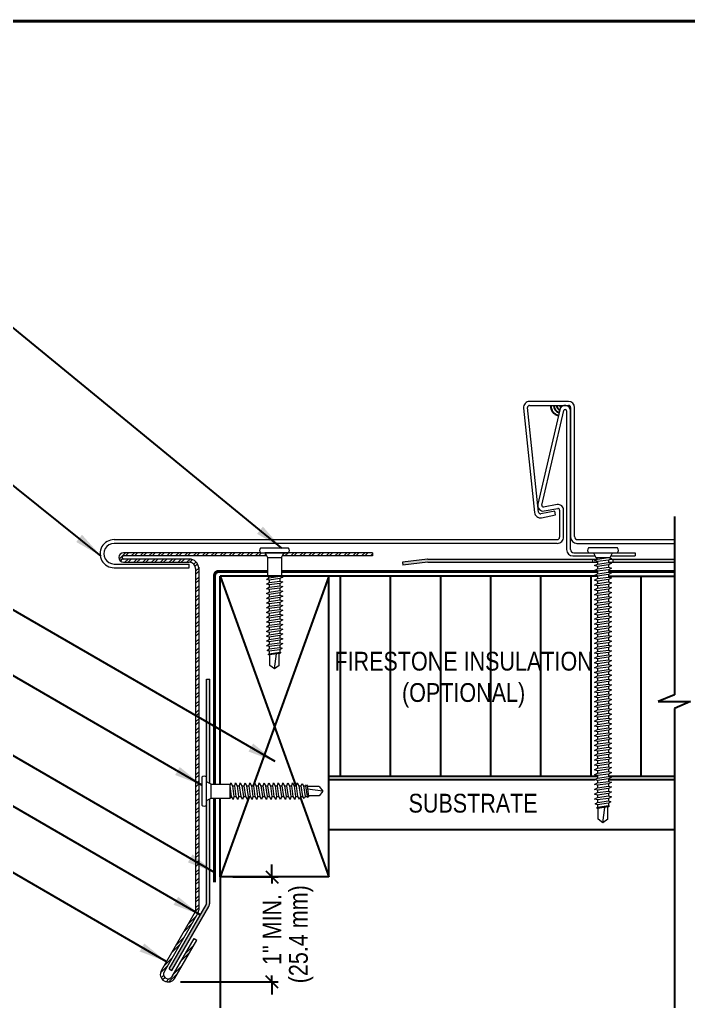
# Model space of a CAD drawing. Header units: inches. Extents: x 0 to 20, y 0 to 16.8.
# Drawn here: x 6.67 to 13.34, y 5.85 to 15.65 of the extents above; entities that cross this region are included whole.
import ezdxf
from ezdxf.enums import TextEntityAlignment as Align

# ---------------------------------------------------------------- set-up
doc = ezdxf.new("R2010")
doc.units = ezdxf.units.IN
doc.header["$MEASUREMENT"] = 0
doc.linetypes.add('HIDDEN', pattern=[0.375, 0.25, -0.125])
doc.layers.get('0').update_dxf_attribs({"linetype": 'CONTINUOUS'})
doc.layers.get('DEFPOINTS').update_dxf_attribs({"linetype": 'CONTINUOUS'})
doc.layers.add('FSBP-ACCESSORY-FIRESTONE', color=7, linetype='CONTINUOUS', lineweight=9)
doc.layers.add('FSBP-TRIMS', color=7, linetype='CONTINUOUS', lineweight=9)
for name, color, linetype in [('FSBP-ANNO-NOTE', 7, 'CONTINUOUS'), ('FSBP-INSULATION', 7, 'CONTINUOUS'), ('FSBP-MEMBRANE', 7, 'CONTINUOUS'), ('FSBP-SEALANTS', 1, 'CONTINUOUS'), ('FSBP-SUBSTRATE-GENERIC', 9, 'CONTINUOUS'), ('FSBP-TTLB-BORDER', 7, 'CONTINUOUS'), ('FSBP-TTLB-TEXT', 7, 'CONTINUOUS'), ('FSBP-WOOD', 7, 'CONTINUOUS')]:
    doc.layers.add(name, color=color, linetype=linetype)
doc.styles.add('ARIAL', font='arial.ttf')
doc.styles.add('ARIAL_BOLD', font='')
doc.styles.add('FSBP_ARIAL_NAR', font='ARIALN.TTF')
doc.styles.add('TXT', font='simplex.shx')
doc.styles.get('ARIAL_BOLD').set_extended_font_data('Arial Black')
doc.dimstyles.new('FSBP-DIM', dxfattribs={"dimtxt": 0.1875, "dimasz": 0.125, "dimexe": 0.0625, "dimexo": 0.125, "dimgap": 0.125, "dimtad": 0, "dimdec": 0, "dimzin": 1, "dimdsep": 46, "dimlunit": 4, "dimtxsty": 'FSBP_ARIAL_NAR', "dimblk": 'OBLIQUE', "dimcen": 0.09375, "dimdle": 0.0625, "dimclrd": 256, "dimclre": 256, "dimclrt": 256, "dimadec": 0, "dimazin": 0, "dimtfac": 1, "dimtdec": 0, "dimtmove": 1, "dimatfit": 3, "dimfxl": 0, "dimtolj": 1, "dimtzin": 0, "dimlwd": -1, "dimlwe": -1, "dimarcsym": 0})
doc.dimstyles.new('STANDARD$7', dxfattribs={"dimscale": 1.5, "dimtxt": 0.2, "dimasz": 0.1, "dimexe": 0.1, "dimexo": 0.125, "dimgap": 0.09, "dimtad": 0, "dimdec": 3, "dimzin": 4, "dimdsep": 46, "dimtxsty": 'TXT', "dimcen": 0.09, "dimadec": 0, "dimazin": 0, "dimtfac": 1, "dimtdec": 3, "dimtofl": 0, "dimtmove": 2, "dimatfit": 3, "dimfxl": 0, "dimtolj": 1, "dimtzin": 4, "dimarcsym": 0})

# ---------------------------------------------------------------- blocks, each defined once
blk = doc.blocks.new('FSBP_AP_FASTENER_02')
at = {"layer": 'FSBP-ACCESSORY-FIRESTONE'}
for p, q in [((8.067609890790237, 9.254251986866306), (8.091047390790237, 9.207376986866306)), ((8.231672390790237, 9.207376986866306), (8.255109890790237, 9.254251986866306)), ((8.091047390790237, 9.207376986866306), (8.091047390790237, 9.019876986866306)), ((8.091047390790237, 9.207376986866306), (8.231672390790237, 9.207376986866306)), ((8.231672390790237, 9.207376986866306), (8.231672390790237, 9.019876986866306)), ((8.091047390790237, 9.019876986866306), (8.108625515790237, 9.004810022580598)), ((8.108625515790237, 8.98113457231767), (8.108625515790237, 8.957459122054741)), ((8.108625515790237, 8.93378367179177), (8.108625515790237, 8.910108221528843)), ((8.214094265790237, 8.996201536603378), (8.214094265790237, 8.97252608634045)), ((8.214094265790237, 8.948850636077479), (8.214094265790237, 8.92517518581455)), ((8.108625515790237, 8.886432771265914), (8.108625515790237, 8.862757321002944)), ((8.108625515790237, 8.839081870740015), (8.108625515790237, 8.815406420477045)), ((8.214094265790237, 8.901499735551623), (8.214094265790237, 8.877824285288652)), ((8.214094265790237, 8.854148835025724), (8.214094265790237, 8.830473384762795)), ((8.108625515790237, 8.791730970214116), (8.108625515790237, 8.768055519951188)), ((8.108625515790237, 8.744380069688217), (8.108625515790237, 8.72070461942529)), ((8.214094265790237, 8.806797934499825), (8.214094265790237, 8.783122484236896)), ((8.214094265790237, 8.759447033973968), (8.214094265790237, 8.735771583710997)), ((8.108625515790237, 8.697029169162361), (8.108625515790237, 8.67335371889939)), ((8.108625515790237, 8.649678268636462), (8.108625515790237, 8.626002818373534)), ((8.214094265790237, 8.71209613344807), (8.214094265790237, 8.688420683185141)), ((8.214094265790237, 8.66474523292217), (8.214094265790237, 8.641069782659242)), ((8.108625515790237, 8.602327368110563), (8.108625515790237, 8.578651917847635)), ((8.108625515790237, 8.554976467584707), (8.108625515790237, 8.531301017321736)), ((8.214094265790237, 8.617394332396314), (8.214094265790237, 8.593718882133343)), ((8.214094265790237, 8.570043431870415), (8.214094265790237, 8.546367981607444)), ((8.108625515790237, 8.507625567058808), (8.108625515790237, 8.48395011679588)), ((8.108625515790237, 8.460274666532909), (8.108625515790237, 8.43659921626998)), ((8.214094265790237, 8.522692531344516), (8.214094265790237, 8.499017081081588)), ((8.214094265790237, 8.475341630818617), (8.214094265790237, 8.451666180555689)), ((8.214094265790237, 8.42799073029276), (8.214094265790237, 8.40431528002979)), ((8.108625515790237, 8.412923766007053), (8.108625515790237, 8.389248315744082)), ((8.108625515790237, 8.365572865481154), (8.108625515790237, 8.341897415218225)), ((8.214094265790237, 8.380639829766862), (8.214094265790237, 8.356964379503934)), ((8.214094265790237, 8.333288929240963), (8.214094265790237, 8.309613478978035)), ((8.108625515790237, 8.318221964955255), (8.108625515790237, 8.294546514692327)), ((8.108625515790237, 8.270871064429398), (8.108625515790237, 8.247195614166428)), ((8.114484890790237, 8.130382551065237), (8.114484890790237, 8.236194942606401)), ((8.161359890790237, 8.095226301065237), (8.179814568015516, 8.245527753638596)), ((8.208234890790237, 8.130382551065237), (8.208234890790237, 8.249587799749234)), ((8.214094265790237, 8.285938028715107), (8.214094265790237, 8.262262578452136)), ((8.161359890790237, 8.095226301065237), (8.114484890790237, 8.130382551065237)), ((8.208234890790237, 8.130382551065237), (8.161359890790237, 8.095226301065237))]:
    blk.add_line(p, q, dxfattribs=at)
blk.add_lwpolyline([(8.301984890790237, 9.254251986866306, 0.375321302791409), (8.301984890790237, 9.301126986866306), (8.301984890790237, 9.301126986866306), (8.020734890790239, 9.301126986866308), (8.020734890790237, 9.301126986866306, 0.3753213027914651), (8.020734890790237, 9.254251986866306)], format="xyb", close=True, dxfattribs=at)
for points in [[(8.079328640790237, 8.988787029591988), (8.108625515790237, 9.004810022580598), (8.214094265790237, 9.019876986866306), (8.243391140790237, 9.012224529591988), (8.214094265790237, 8.996201536603378), (8.108625515790237, 8.98113457231767)], [(8.079328640790237, 8.941436129066089), (8.108625515790237, 8.957459122054741), (8.214094265790237, 8.97252608634045), (8.243391140790237, 8.964873629066089), (8.214094265790237, 8.948850636077479), (8.108625515790237, 8.93378367179177)], [(8.079328640790237, 8.894085228540233), (8.108625515790237, 8.910108221528843), (8.214094265790237, 8.92517518581455), (8.243391140790237, 8.917522728540233), (8.214094265790237, 8.901499735551623), (8.108625515790237, 8.886432771265914)], [(8.079328640790237, 8.846734328014334), (8.108625515790237, 8.862757321002944), (8.214094265790237, 8.877824285288652), (8.243391140790237, 8.870171828014334), (8.214094265790237, 8.854148835025724), (8.108625515790237, 8.839081870740015)], [(8.079328640790237, 8.799383427488435), (8.108625515790237, 8.815406420477045), (8.214094265790237, 8.830473384762795), (8.243391140790237, 8.822820927488435), (8.214094265790237, 8.806797934499825), (8.108625515790237, 8.791730970214116)], [(8.079328640790237, 8.752032526962578), (8.108625515790237, 8.768055519951188), (8.214094265790237, 8.783122484236896), (8.243391140790237, 8.775470026962578), (8.214094265790237, 8.759447033973968), (8.108625515790237, 8.744380069688217)], [(8.079328640790237, 8.70468162643668), (8.108625515790237, 8.72070461942529), (8.214094265790237, 8.735771583710997), (8.243391140790237, 8.72811912643668), (8.214094265790237, 8.71209613344807), (8.108625515790237, 8.697029169162361)], [(8.079328640790237, 8.65733072591078), (8.108625515790237, 8.67335371889939), (8.214094265790237, 8.688420683185141), (8.243391140790237, 8.68076822591078), (8.214094265790237, 8.66474523292217), (8.108625515790237, 8.649678268636462)], [(8.079328640790237, 8.609979825384924), (8.108625515790237, 8.626002818373534), (8.214094265790237, 8.641069782659242), (8.243391140790237, 8.633417325384924), (8.214094265790237, 8.617394332396314), (8.108625515790237, 8.602327368110563)], [(8.079328640790237, 8.562628924859025), (8.108625515790237, 8.578651917847635), (8.214094265790237, 8.593718882133343), (8.243391140790237, 8.586066424859025), (8.214094265790237, 8.570043431870415), (8.108625515790237, 8.554976467584707)], [(8.079328640790237, 8.515278024333126), (8.108625515790237, 8.531301017321736), (8.214094265790237, 8.546367981607444), (8.243391140790237, 8.538715524333126), (8.214094265790237, 8.522692531344516), (8.108625515790237, 8.507625567058808)], [(8.079328640790237, 8.46792712380727), (8.108625515790237, 8.48395011679588), (8.214094265790237, 8.499017081081588), (8.243391140790237, 8.49136462380727), (8.214094265790237, 8.475341630818617), (8.108625515790237, 8.460274666532909)], [(8.079328640790237, 8.42057622328137), (8.108625515790237, 8.43659921626998), (8.214094265790237, 8.451666180555689), (8.243391140790237, 8.44401372328137), (8.214094265790237, 8.42799073029276), (8.108625515790237, 8.412923766007053)], [(8.079328640790237, 8.373225322755472), (8.108625515790237, 8.389248315744082), (8.214094265790237, 8.40431528002979), (8.243391140790237, 8.396662822755472), (8.214094265790237, 8.380639829766862), (8.108625515790237, 8.365572865481154)], [(8.079328640790237, 8.325874422229573), (8.108625515790237, 8.341897415218225), (8.214094265790237, 8.356964379503934), (8.243391140790237, 8.349311922229573), (8.214094265790237, 8.333288929240963), (8.108625515790237, 8.318221964955255)], [(8.086652859540237, 8.279569838668008), (8.108625515790237, 8.294546514692327), (8.214094265790237, 8.309613478978035), (8.236066922040237, 8.300914704739425), (8.214094265790237, 8.285938028715107), (8.108625515790237, 8.270871064429398)], [(8.097639187665237, 8.23970727615429), (8.108625515790237, 8.247195614166428), (8.214094265790237, 8.262262578452136), (8.225080593915237, 8.25791319133283), (8.214094265790237, 8.250424853320693), (8.108625515790237, 8.235357889034985)]]:
    blk.add_lwpolyline(points, close=True, dxfattribs=at)
blk.add_lwpolyline([(8.091047390790237, 9.019876986866306), (8.231672390790237, 9.019876986866306)], dxfattribs=at)
blk = doc.blocks.new('_OBLIQUE')
at = {"color": 0, "linetype": 'ByBlock'}
blk.add_line((-0.5, -0.5), (0.5, 0.5), dxfattribs=at)
blk = doc.blocks.new('*D2')
at = {"layer": 'DEFPOINTS', "color": 0, "transparency": 16777216}
for p in [(8.672953388674713, 7.091396979122207), (8.153818152945533, 6.043438290193092), (9.189708729962412, 6.043438290193092)]:
    blk.add_point(p, dxfattribs=at)
at = {"layer": 'FSBP-ANNO-NOTE', "transparency": 16777216}
for p, q in [((9.189708729962412, 7.091396979122207), (9.189708729962412, 7.216396979122207)), ((8.797953388674713, 7.091396979122207), (9.252208729962412, 7.091396979122207)), ((9.189708729962412, 7.091396979122207), (9.189708729962412, 7.02610624311604)), ((9.189708729962412, 6.043438290193092), (9.189708729962412, 6.10872902619926)), ((8.278818152945533, 6.043438290193092), (9.252208729962412, 6.043438290193092)), ((9.189708729962412, 6.043438290193092), (9.189708729962412, 5.918438290193092))]:
    blk.add_line(p, q, dxfattribs=at)
at = {"layer": 'FSBP-ANNO-NOTE', "transparency": 16777216, "xscale": 0.125, "yscale": 0.125, "zscale": 0.125}
for p, rotation in [((9.189708729962412, 7.091396979122207), 270), ((9.189708729962412, 6.043438290193092), 90)]:
    blk.add_blockref('_OBLIQUE', p, dxfattribs=dict(at, rotation=rotation))
at = {"layer": 'FSBP-ANNO-NOTE', "transparency": 16777216, "insert": (9.18970872996241, 6.567417634657651), "char_height": 0.1875, "attachment_point": 5, "rotation": 90, "style": 'FSBP_ARIAL_NAR'}
blk.add_mtext('\\A1;1" MIN.', dxfattribs=at)
blk = doc.blocks.new('A$C486F1324')
at = {"layer": 'FSBP-TTLB-BORDER', "const_width": 0.03125}
blk.add_lwpolyline([(20.01562496487846, 2.630833302549462), (20.01562496487846, 15.63083330254946), (0.01562496487845775, 15.63083330254946), (0.01562496487845775, 2.630833302549462)], dxfattribs=at)
at = {"layer": 'FSBP-TTLB-TEXT'}
for tag, height, style, p in [('MAXIMUM_WARRANTY', 0.1875, 'ARIAL_BOLD', (18.05549597262787, 2.85485773330052)), ('ACCPT_SYSTEMS', 0.21875, 'ARIAL', (12.51000666906039, 1.505833302549462))]:
    blk.add_attdef(tag, text='', height=height, dxfattribs=dict(at, style=style)).set_placement(p, align=Align.MIDDLE_LEFT)
for tag, height, style, p in [('DETAIL_DESCP_LINE_1', 0.21875, 'ARIAL_BOLD', (10.34680946719057, 2.25720148330052)), ('ISSUE_REV_DATE', 0.21875, 'ARIAL', (16.85632130115108, 1.902577359955217)), ('DETAIL_NUMBER', 0.4375, 'ARIAL', (18.9350408723662, 1.73767023330052))]:
    blk.add_attdef(tag, text='', height=height, dxfattribs=dict(at, style=style)).set_placement(p, align=Align.MIDDLE_CENTER)

msp = doc.modelspace()

# ---------------------------------------------------------------- hatches: boundary and pattern name
at = {"layer": 'FSBP-INSULATION'}
h = msp.add_hatch(dxfattribs=at)
h.set_pattern_fill('ANSI31', color=256, scale=4, angle=45, style=0)
h.set_pattern_definition([(90, (-23.12645593137792, 0.3772398942539468), (-0.5, 1.110223024625157e-16), [])])
h.paths.add_polyline_path([(9.759418050836196, 10.09256886918006), (9.758993810845126, 10.09139697912217), (9.758993810845125, 8.092568869180065), (12.43258087477973, 8.092568869180088), (12.43891586639667, 8.094223593538302), (12.43891586639667, 8.118490930057806), (12.40888656952167, 8.13491449787113), (12.43891586639667, 8.142758266577356), (12.43891586639667, 8.167025603096862), (12.40888656952167, 8.183449170910183), (12.43891586639667, 8.19129293961641), (12.43891586639667, 8.215560276135914), (12.40888656952167, 8.231983843949237), (12.43891586639667, 8.239827612655464), (12.43891586639667, 8.264094949174966), (12.40888656952167, 8.280518516988291), (12.43891586639667, 8.288362285694518), (12.43891586639667, 8.312629622214024), (12.40888656952167, 8.329053190027345), (12.43891586639667, 8.336896958733572), (12.43891586639667, 8.361164295253076), (12.40888656952167, 8.377587863066399), (12.43891586639667, 8.385431631772626), (12.43891586639667, 8.40969896829213), (12.40888656952167, 8.426122536105453), (12.43891586639667, 8.433966304811678), (12.43891586639667, 8.458233641331184), (12.40888656952167, 8.474657209144505), (12.43891586639667, 8.482500977850734), (12.43891586639667, 8.506768314370238), (12.40888656952167, 8.52319188218356), (12.43891586639667, 8.531035650889788), (12.43891586639667, 8.555302987409291), (12.40888656952167, 8.571726555222616), (12.43891586639667, 8.579570323928841), (12.43891586639667, 8.603837660448345), (12.40888656952167, 8.620261228261672), (12.43891586639667, 8.628104996967826), (12.43891586639667, 8.652372333487403), (12.40888656952167, 8.668795901300726), (12.43891586639667, 8.676639670006882), (12.43891586639667, 8.700907006526386), (12.40888656952167, 8.717330574339712), (12.43891586639667, 8.725174343045937), (12.43891586639667, 8.749441679565441), (12.40888656952167, 8.765865247378766), (12.43891586639667, 8.773709016084993), (12.43891586639667, 8.797976352604495), (12.40888656952167, 8.814399920417822), (12.43891586639667, 8.822243689124047), (12.43891586639667, 8.84651102564355), (12.40888656952167, 8.86293459345688), (12.43891586639667, 8.870778362163103), (12.43891586639667, 8.895045698682605), (12.40888656952167, 8.911469266495931), (12.43891586639667, 8.919313035202158), (12.43891586639667, 8.943580371721662), (12.40888656952167, 8.960003939534987), (12.43891586639667, 8.96784770824121), (12.43891586639667, 8.992115044760716), (12.40888656952167, 9.008538612574043), (12.43891586639667, 9.01638238128027), (12.43891586639667, 9.04064971779977), (12.40888656952167, 9.057073285613098), (12.43891586639667, 9.064917054319324), (12.43891586639667, 9.089184390838826), (12.40888656952167, 9.105607958652152), (12.43891586639667, 9.113451727358376), (12.43891586639667, 9.137719063877883), (12.40888656952167, 9.154142631691208), (12.43891586639667, 9.161986400397433), (12.43891586639667, 9.18625373691694), (12.40888656952167, 9.202677304730262), (12.43891586639667, 9.210521073436487), (12.43891586639667, 9.234788409955993), (12.40888656952167, 9.251211977769318), (12.43891586639667, 9.259055746475545), (12.43891586639667, 9.283323082995048), (12.40888656952167, 9.299746650808371), (12.43891586639667, 9.3075904195146), (12.43891586639667, 9.331857756034104), (12.40888656952167, 9.348281323847429), (12.43891586639667, 9.356125092553654), (12.43891586639667, 9.380392429073158), (12.40888656952167, 9.396815996886485), (12.43891586639667, 9.40465976559271), (12.43891586639667, 9.428927102112214), (12.40888656952167, 9.445350669925539), (12.43891586639667, 9.453194438631765), (12.43891586639667, 9.47746177515127), (12.40888656952167, 9.493885342964594), (12.43891586639667, 9.50172911167082), (12.43891586639667, 9.525996448190323), (12.40888656952167, 9.54242001600365), (12.43891586639667, 9.550263784709875), (12.43891586639667, 9.574531121229379), (12.40888656952167, 9.590954689042704), (12.43891586639667, 9.59879845774893), (12.43891586639667, 9.623065794268433), (12.40888656952167, 9.63948936208176), (12.43891586639667, 9.647333130787985), (12.43891586639667, 9.671600467307488), (12.40888656952167, 9.688024035120813), (12.43891586639667, 9.69586780382704), (12.43891586639667, 9.720135140346548), (12.40888656952166, 9.736558708159869), (12.43891586639667, 9.744402476866096), (12.43891586639667, 9.768669813385602), (12.40888656952168, 9.785093381198926), (12.43891586639667, 9.79293714990515), (12.43891586639667, 9.817204486424655), (12.40888656952167, 9.83362805423798), (12.43891586639667, 9.841471822944207), (12.43891586639667, 9.865739159463711), (12.40888656952167, 9.882162727277034), (12.43891586639667, 9.890006495983261), (12.43891586639667, 9.914273832502763), (12.40888656952167, 9.930697400316092), (12.43891586639667, 9.938541169022315), (12.43891586639667, 9.962808505541823), (12.40888656952167, 9.979232073355146), (12.43891586639667, 9.987075842061373), (12.43891586639667, 10.01134317858088), (12.40888656952167, 10.0277667463942), (12.43891586639667, 10.03561051510042), (12.43891586639667, 10.05987785161993), (12.40888656952167, 10.07630141943326), (12.43891586639667, 10.08414518813948), (12.43891586639667, 10.09256886918008)])
h.paths.add_polyline_path([(12.57705063202167, 9.42132723242554), (12.54702133514667, 9.413483463719357), (12.54702133514667, 9.389216127199855), (12.57705063202167, 9.372792559386482), (12.54702133514667, 9.364948790680307), (12.54702133514667, 9.340681454160803), (12.57705063202167, 9.324257886347429), (12.54702133514667, 9.31641411764125), (12.54702133514667, 9.292146781121748), (12.57705063202167, 9.275723213308375), (12.54702133514667, 9.267879444602196), (12.54702133514667, 9.243612108082692), (12.57705063202167, 9.227188540269315), (12.54702133514667, 9.21934477156314), (12.54702133514667, 9.195077435043636), (12.57705063202167, 9.178653867230263), (12.54702133514667, 9.170810098524086), (12.54702133514667, 9.146542762004579), (12.57705063202167, 9.130119194191208), (12.54702133514667, 9.122275425485029), (12.54702133514667, 9.098008088965523), (12.57705063202167, 9.081584521152152), (12.54702133514667, 9.073740752445975), (12.54702133514667, 9.04947341592647), (12.57705063202166, 9.033049848113098), (12.54702133514667, 9.025206079406916), (12.54702133514667, 9.000938742887413), (12.57705063202167, 8.984515175074042), (12.54702133514667, 8.976671406367865), (12.54702133514667, 8.952404069848356), (12.57705063202167, 8.935980502034987), (12.54702133514667, 8.92813673332881), (12.54702133514667, 8.903869396809304), (12.57705063202167, 8.887445828995933), (12.54702133514667, 8.879602060289752), (12.54702133514667, 8.855334723770248), (12.57705063202167, 8.838911155956877), (12.54702133514667, 8.831067387250698), (12.54702133514667, 8.806800050731194), (12.57705063202167, 8.790376482917823), (12.54702133514667, 8.782532714211644), (12.54702133514667, 8.758265377692139), (12.57705063202167, 8.741841809878768), (12.54702133514667, 8.733998041172585), (12.54702133514667, 8.709730704653083), (12.57705063202167, 8.69330713683971), (12.54702133514667, 8.685463368133531), (12.54702133514667, 8.66119603161405), (12.57705063202167, 8.644772463800727), (12.54702133514667, 8.636928695094525), (12.54702133514667, 8.612661358574996), (12.57705063202166, 8.59623779076167), (12.54702133514667, 8.588394022055493), (12.54702133514667, 8.56412668553594), (12.57705063202167, 8.547703117722616), (12.54702133514667, 8.539859349016437), (12.54702133514667, 8.515592012496887), (12.57705063202167, 8.499168444683564), (12.54702133514667, 8.491324675977385), (12.54702133514667, 8.467057339457833), (12.57705063202167, 8.450633771644508), (12.54702133514667, 8.44279000293833), (12.54702133514667, 8.418522666418779), (12.57705063202167, 8.402099098605454), (12.54702133514667, 8.394255329899275), (12.54702133514667, 8.369987993379727), (12.57705063202167, 8.3535644255664), (12.54702133514667, 8.345720656860223), (12.54702133514667, 8.32145332034067), (12.57705063202167, 8.305029752527346), (12.54702133514667, 8.29718598382117), (12.54702133514667, 8.272918647301616), (12.57705063202167, 8.256495079488293), (12.54702133514667, 8.248651310782115), (12.54702133514667, 8.224383974262565), (12.57705063202167, 8.207960406449239), (12.54702133514667, 8.200116637743061), (12.54702133514667, 8.175849301223511), (12.57705063202167, 8.159425733410185), (12.54702133514667, 8.151581964704004), (12.54702133514667, 8.127314628184456), (12.57705063202167, 8.11089106037113), (12.54702133514667, 8.103047291664952), (12.54702133514667, 8.092568869180088), (13.20502916235517, 8.092568869180095), (13.20502916235517, 8.773746387646627), (13.36742986149479, 8.841014959554784), (13.04262846353201, 8.841014959554784), (13.20502916235517, 8.908283531837455), (13.20502916235518, 10.09256886918008), (12.54702133514667, 10.09256886918009), (12.54702133514667, 10.06870154974663), (12.57705063202167, 10.05227798193326), (12.54702133514667, 10.04443421322708), (12.54702133514667, 10.02016687670757), (12.57705063202167, 10.0037433088942), (12.54702133514667, 9.995899540188022), (12.54702133514667, 9.97163220366852), (12.57705063202166, 9.955208635855147), (12.54702133514667, 9.947364867148965), (12.54702133514667, 9.923097530629462), (12.57705063202166, 9.906673962816088), (12.54702133514667, 9.898830194109912), (12.54702133514667, 9.874562857590405), (12.57705063202167, 9.858139289777036), (12.54702133514667, 9.850295521070857), (12.54702133514667, 9.826028184551351), (12.57705063202167, 9.80960461673798), (12.54702133514667, 9.801760848031801), (12.54702133514667, 9.777493511512295), (12.57705063202167, 9.761069943698924), (12.54702133514667, 9.753226174992747), (12.54702133514667, 9.728958838473241), (12.57705063202166, 9.71253527065987), (12.54702133514667, 9.704691501953691), (12.54702133514667, 9.680424165434184), (12.57705063202167, 9.664000597620815), (12.54702133514667, 9.656156828914636), (12.54702133514667, 9.631889492395132), (12.57705063202167, 9.61546592458176), (12.54702133514667, 9.607622155875582), (12.54702133514667, 9.583354819356076), (12.57705063202167, 9.566931251542705), (12.54702133514667, 9.559087482836524), (12.54702133514667, 9.534820146317022), (12.57705063202167, 9.51839657850365), (12.54702133514667, 9.51055280979747), (12.54702133514667, 9.486285473277965), (12.57705063202167, 9.469861905464594), (12.54702133514667, 9.462018136758415), (12.54702133514667, 9.437750800238911)])
h.paths.add_polyline_path([(9.784344244237479, 9.385202117440457), (12.41983196592916, 9.385202117440457), (12.41983196592916, 8.729676878695573), (9.784344244237479, 8.729676878695573)], flags=24)
at = {"layer": 'FSBP-TRIMS'}
h = msp.add_hatch(dxfattribs=at)
h.set_pattern_fill('STEEL', color=256, scale=0.5, style=0)
h.set_pattern_definition([(45, (0.7071928963871272, -0.4388794152488913), (-0.04419417382415922, 0.04419417382415922), []), (45, (0.7071928963871272, -0.4076294152488913), (-0.04419417382415922, 0.04419417382415922), [])])
h.paths.add_polyline_path([(10.19344156520902, 10.29508075529489), (10.19344156520901, 10.3263307552949), (9.309723599759916, 10.3263307552949), (9.294098599759913, 10.29508075529489)])
h.paths.add_polyline_path([(9.137848599759922, 10.29508075529489), (9.122223599759918, 10.3263307552949), (9.075348599759916, 10.3263307552949), (7.709066565209007, 10.3263307552949, 1), (7.709066565209008, 10.2325807552949), (8.365316565209007, 10.23258075529489, -0.4142135623730555), (8.427816565209, 10.1700807552949), (8.427816565209, 6.760765873690103, -0.1316524975874065), (8.423629859077266, 6.745140873690101), (8.086159918274873, 6.160625790193093, 1), (8.221476387616192, 6.082500790193093), (8.440226387616192, 6.461386904348783), (8.413163093747926, 6.477011904348783), (8.194413093747926, 6.098125790193093, -1), (8.11322321214314, 6.145000790193093), (8.450693152945533, 6.729515873690103, 0.1316524975873891), (8.459066565209, 6.760765873690103), (8.459066565209, 10.17008075529489, 0.4142135623731123), (8.365316565209, 10.2638307552949), (7.709066565209, 10.2638307552949, -1), (7.709066565209, 10.2950807552949)])
h = msp.add_hatch(color=256, dxfattribs=at)
h.paths.add_polyline_path([(13.20502916235517, 10.26383075529493), (12.59546860077167, 10.26383075529493), (12.59546860077167, 10.23258075529493), (13.20502916235517, 10.23258075529493)])
h.paths.add_polyline_path([(12.39046860077166, 10.26383075529493), (10.74491415540599, 10.26383075529493, 0.03109876837555357), (10.74103806995008, 10.26358943894223), (10.49296860077168, 10.23258075529493), (10.49684468622758, 10.20157207164763), (10.74491415540599, 10.23258075529493), (12.39046860077167, 10.23258075529493)])
h = msp.add_hatch(color=256, dxfattribs=at)
h.paths.add_polyline_path([(8.568441565208936, 9.066761004402435), (8.537191565208996, 9.06676100440244), (8.537191565209, 8.088666063600048), (8.537191565208996, 8.041791063600051), (8.56844156520894, 8.02616606360008)])
h.paths.add_polyline_path([(8.568441565208996, 7.869916063600044), (8.537191565209007, 7.854291063600048), (8.537191565209003, 7.807416063600048), (8.537191565209, 6.829321122797647, -0.1316524975873873), (8.533004859077266, 6.813696122797647), (8.164284918274873, 6.175054451564112), (8.19134821214314, 6.159429451564109), (8.560068152945526, 6.798071122797647, 0.1316524975874059), (8.568441565209, 6.82932112279765)])

# ---------------------------------------------------------------- linework, layer by layer
at = {"layer": 'FSBP-ACCESSORY-FIRESTONE'}
for p, q in [((11.70056873957345, 11.77062171926283), (11.81010738929654, 10.72843108397359)), ((11.84988826511131, 10.73261222250428), (11.74034961538818, 11.77480285779353)), ((12.15024005329555, 11.83689342705889), (11.76024005329555, 11.83689342705889)), ((11.76024005329555, 11.7968934270589), (12.15024005329555, 11.7968934270589)), ((12.17024005329556, 11.77689342705889), (12.17024005329554, 10.48289342705888)), ((12.21024005329554, 10.48914342705887), (12.21024005329555, 11.77689342705889)), ((12.06164969973237, 11.75426573504782), (11.84371012730985, 10.8102657350478)), ((11.88268492990125, 10.80126769287406), (12.10062450232378, 11.74526769287405)), ((12.13024005329556, 11.74189342705889), (12.13024005329556, 10.35758075529489)), ((12.17024005329555, 10.35758075529489), (12.17024005329556, 11.74189342705889)), ((12.03568940352388, 10.80706372877514), (11.89990520353803, 10.7831213107637)), ((12.01329412618887, 10.7428934270589), (11.87325166657201, 10.7150066367094)), ((11.88019759367865, 10.67561432658891), (12.02024005329554, 10.70350111693841)), ((11.90685113064472, 10.74372900064324), (12.04263533063055, 10.76767141865465)), ((12.02024005329554, 10.70350111693841), (12.01329412618887, 10.7428934270589)), ((12.06024005329556, 10.75289930235945), (12.06024005329556, 10.48289342705891)), ((12.10024005329556, 10.48289342705891), (12.10024005329556, 10.75289930235945)), ((7.615144791832627, 10.45789342705895), (12.03524005329552, 10.45789342705887)), ((12.03524005329552, 10.42039342705891), (7.615144791832627, 10.42039342705897)), ((12.23274005329554, 10.42039342705893), (13.20502916235517, 10.42039342705893)), ((12.24149005329554, 10.45789342705889), (13.20502916235517, 10.45789342705889)), ((12.19274005329556, 10.29508075529489), (12.41249985077169, 10.29508075529489)), ((12.20149005329555, 10.32633075529489), (12.34882797577171, 10.32633075529489)), ((12.39687485077167, 10.32633075529493), (12.42089828827167, 10.27828388029493)), ((12.56503891327167, 10.27828388029493), (12.58906235077167, 10.32633075529493)), ((12.57343735077165, 10.29508075529489), (12.81350143727408, 10.29508075529489)), ((12.63710922577163, 10.32633075529489), (12.81350143727408, 10.32633075529489)), ((12.81350143727408, 10.32633075529489), (12.81350143727408, 10.29508075529489)), ((7.61514479183263, 10.21435285757697), (8.365144791832627, 10.21435285757697)), ((8.365144791832627, 10.17685285757699), (8.365144791832627, 10.21435285757697)), ((10.74103806995009, 10.26358943894224), (10.49296860077168, 10.23258075529493)), ((10.49296860077168, 10.23258075529493), (10.49684468622758, 10.20157207164763)), ((10.744914155406, 10.23258075529493), (10.49684468622758, 10.20157207164763)), ((10.74491415540599, 10.26383075529493), (12.43776026743832, 10.26383075529493)), ((10.74491415540599, 10.23258075529493), (12.43891586639666, 10.23258075529493)), ((12.39046860077167, 10.23258075529493), (12.39046860077167, 10.26383075529493)), ((12.42089828827167, 10.27828388029493), (12.56503891327167, 10.27828388029493)), ((12.42089828827167, 10.27828388029493), (12.43891586639667, 10.26284024190206)), ((12.43891586639667, 10.2385729053833), (12.43891586639667, 10.21430556886379)), ((12.43891586639667, 10.19003823234424), (12.43891586639667, 10.16577089582474)), ((12.54702133514667, 10.25401654377541), (12.54702133514667, 10.22974920725592)), ((12.54702133514667, 10.23258075529493), (13.20502916235517, 10.23258075529493)), ((12.54702133514667, 10.2054818707371), (12.54702133514667, 10.18121453421759)), ((12.56496590569697, 10.26383075529493), (13.20502916235517, 10.26383075529493)), ((12.59546860077167, 10.23258075529493), (12.59546860077167, 10.26383075529493)), ((12.43891586639667, 10.14150355930519), (12.43891586639667, 10.11723622278568)), ((12.43891586639667, 10.09296888626613), (12.43891586639667, 10.06870154974663)), ((12.54702133514667, 10.13944386918017), (12.54702133514667, 10.13267986117854)), ((12.54702133514667, 10.10841252465899), (12.54702133514667, 10.08414518813948)), ((12.43891586639667, 10.04443421322708), (12.43891586639667, 10.02016687670757)), ((12.43891586639667, 9.995899540188022), (12.43891586639667, 9.971632203668518)), ((12.54702133514667, 10.05987785161993), (12.54702133514667, 10.03561051510043)), ((12.54702133514667, 10.01134317858088), (12.54702133514667, 9.987075842061373)), ((12.43891586639667, 9.947364867148966), (12.43891586639667, 9.923097530629462)), ((12.43891586639667, 9.898830194109912), (12.43891586639667, 9.874562857590409)), ((12.54702133514667, 9.96280850554182), (12.54702133514667, 9.938541169022315)), ((12.54702133514667, 9.914273832502765), (12.54702133514667, 9.890006495983261)), ((12.43891586639667, 9.850295521070857), (12.43891586639667, 9.826028184551351)), ((12.43891586639667, 9.801760848031801), (12.43891586639667, 9.777493511512297)), ((12.54702133514667, 9.865739159463711), (12.54702133514667, 9.841471822944207)), ((12.54702133514667, 9.817204486424655), (12.54702133514667, 9.79293714990515)), ((12.43891586639667, 9.753226174992747), (12.43891586639667, 9.728958838473241)), ((12.43891586639667, 9.70469150195369), (12.43891586639667, 9.680424165434186)), ((12.54702133514667, 9.7686698133856), (12.54702133514667, 9.744402476866096)), ((12.54702133514667, 9.720135140346546), (12.54702133514667, 9.69586780382704)), ((12.43891586639667, 9.656156828914636), (12.43891586639667, 9.631889492395132)), ((12.43891586639667, 9.607622155875582), (12.43891586639667, 9.583354819356076)), ((12.54702133514667, 9.671600467307488), (12.54702133514667, 9.647333130787985)), ((12.54702133514667, 9.623065794268435), (12.54702133514667, 9.59879845774893)), ((12.43891586639667, 9.559087482836524), (12.43891586639667, 9.53482014631702)), ((12.43891586639667, 9.51055280979747), (12.43891586639667, 9.486285473277967)), ((12.54702133514667, 9.574531121229379), (12.54702133514667, 9.550263784709875)), ((12.54702133514667, 9.525996448190323), (12.54702133514667, 9.50172911167082)), ((12.43891586639667, 9.462018136758415), (12.43891586639667, 9.437750800238911)), ((12.43891586639667, 9.41348346371936), (12.43891586639667, 9.389216127199855)), ((12.54702133514667, 9.47746177515127), (12.54702133514667, 9.453194438631765)), ((12.54702133514667, 9.428927102112214), (12.54702133514667, 9.40465976559271)), ((12.43891586639667, 9.364948790680305), (12.43891586639667, 9.340681454160801)), ((12.43891586639667, 9.31641411764125), (12.43891586639667, 9.292146781121746)), ((12.54702133514667, 9.380392429073158), (12.54702133514667, 9.356125092553654)), ((12.54702133514667, 9.331857756034104), (12.54702133514667, 9.3075904195146)), ((12.43891586639667, 9.267879444602194), (12.43891586639667, 9.24361210808269)), ((12.43891586639667, 9.21934477156314), (12.43891586639667, 9.195077435043636)), ((12.54702133514667, 9.283323082995048), (12.54702133514667, 9.259055746475543)), ((12.54702133514667, 9.234788409955993), (12.54702133514667, 9.210521073436489)), ((12.43891586639667, 9.170810098524084), (12.43891586639667, 9.146542762004579)), ((12.43891586639667, 9.122275425485029), (12.43891586639667, 9.098008088965525)), ((12.54702133514667, 9.186253736916939), (12.54702133514667, 9.161986400397433)), ((12.54702133514667, 9.137719063877883), (12.54702133514667, 9.113451727358377)), ((12.43891586639667, 9.073740752445975), (12.43891586639667, 9.04947341592647)), ((12.43891586639667, 9.025206079406917), (12.43891586639667, 9.000938742887413)), ((12.54702133514667, 9.089184390838827), (12.54702133514667, 9.064917054319324)), ((12.54702133514667, 9.040649717799774), (12.54702133514667, 9.016382381280268)), ((12.43891586639667, 8.976671406367863), (12.43891586639667, 8.95240406984836)), ((12.43891586639667, 8.92813673332881), (12.43891586639667, 8.903869396809304)), ((12.54702133514667, 8.992115044760716), (12.54702133514667, 8.967847708241212)), ((12.54702133514667, 8.943580371721662), (12.54702133514667, 8.919313035202158)), ((12.43891586639667, 8.879602060289752), (12.43891586639667, 8.855334723770248)), ((12.43891586639667, 8.831067387250698), (12.43891586639667, 8.806800050731194)), ((12.54702133514667, 8.895045698682607), (12.54702133514667, 8.870778362163103)), ((12.54702133514667, 8.84651102564355), (12.54702133514667, 8.822243689124047)), ((12.43891586639667, 8.782532714211642), (12.43891586639667, 8.758265377692139)), ((12.43891586639667, 8.733998041172587), (12.43891586639667, 8.709730704653083)), ((12.54702133514667, 8.797976352604497), (12.54702133514667, 8.773709016084993)), ((12.54702133514667, 8.749441679565441), (12.54702133514667, 8.725174343045937)), ((12.43891586639667, 8.685463368133533), (12.43891586639667, 8.66119603161405)), ((12.43891586639667, 8.636928695094523), (12.43891586639667, 8.612661358574996)), ((12.54702133514667, 8.700907006526386), (12.54702133514667, 8.676639670006882)), ((12.54702133514667, 8.652372333487401), (12.54702133514667, 8.628104996967828)), ((12.43891586639667, 8.588394022055493), (12.43891586639667, 8.56412668553594)), ((12.43891586639667, 8.539859349016439), (12.43891586639667, 8.515592012496887)), ((12.54702133514667, 8.603837660448345), (12.54702133514667, 8.579570323928841)), ((12.54702133514667, 8.555302987409291), (12.54702133514667, 8.531035650889788)), ((12.43891586639667, 8.491324675977385), (12.43891586639667, 8.467057339457833)), ((12.43891586639667, 8.442790002938331), (12.43891586639667, 8.418522666418779)), ((12.54702133514667, 8.506768314370238), (12.54702133514667, 8.482500977850734)), ((12.54702133514667, 8.458233641331184), (12.54702133514667, 8.43396630481168)), ((12.43891586639667, 8.394255329899277), (12.43891586639667, 8.369987993379725)), ((12.43891586639667, 8.345720656860223), (12.43891586639667, 8.321453320340671)), ((12.54702133514667, 8.40969896829213), (12.54702133514667, 8.385431631772626)), ((12.54702133514667, 8.361164295253076), (12.54702133514667, 8.336896958733572)), ((12.43891586639667, 8.29718598382117), (12.43891586639667, 8.272918647301617)), ((12.43891586639667, 8.248651310782115), (12.43891586639667, 8.224383974262564)), ((12.54702133514667, 8.312629622214022), (12.54702133514667, 8.288362285694518)), ((12.54702133514667, 8.264094949174968), (12.54702133514667, 8.239827612655464)), ((12.43891586639667, 8.200116637743061), (12.43891586639667, 8.17584930122351)), ((12.43891586639667, 8.151581964704008), (12.43891586639667, 8.127314628184456)), ((12.54702133514667, 8.215560276135914), (12.54702133514667, 8.19129293961641)), ((12.54702133514667, 8.16702560309686), (12.54702133514667, 8.142758266577356)), ((12.43891586639667, 8.103047291664954), (12.43891586639667, 8.078779955145402)), ((12.43891586639667, 8.0545126186259), (12.43891586639667, 8.030245282106348)), ((12.54702133514667, 8.118490930057806), (12.54702133514667, 8.094223593538302)), ((12.54702133514667, 8.069956257018752), (12.54702133514667, 8.045688920499249)), ((12.43891586639667, 8.005977945586947), (12.43891586639667, 7.981710609067441)), ((12.43891586639667, 7.957443272547962), (12.43891586639667, 7.933175936028388)), ((12.54702133514667, 8.021421583979699), (12.54702133514667, 7.997154247460195)), ((12.54702133514667, 7.972886910940792), (12.54702133514667, 7.948619574421265)), ((12.43891586639667, 7.908908599508907), (12.43891586639667, 7.884641262989401)), ((12.43891586639667, 7.860373926469851), (12.43891586639667, 7.83610658995037)), ((12.54702133514667, 7.924352237901736), (12.54702133514667, 7.900084901382256)), ((12.54702133514667, 7.875817564862704), (12.54702133514667, 7.8515502283432)), ((12.43891586639667, 7.811839253430843), (12.43891586639667, 7.787571916911315)), ((12.44492172577167, 7.667838527232586), (12.44492172577167, 7.776296228562282)), ((12.49296860077167, 7.631803370982585), (12.51188464492758, 7.785862359870297)), ((12.54101547577167, 7.667838527232586), (12.54101547577167, 7.790023907133698)), ((12.54702133514667, 7.827282891823721), (12.54702133514667, 7.803015555304146)), ((12.49296860077167, 7.631803370982585), (12.44492172577167, 7.667838527232586)), ((12.54101547577167, 7.667838527232586), (12.49296860077167, 7.631803370982585))]:
    msp.add_line(p, q, dxfattribs=at)
msp.add_lwpolyline([(12.39687485077167, 10.32633075529493), (12.63710922577167, 10.32633075529493, 0.3753213027914089), (12.63710922577167, 10.37437763029493), (12.63710922577167, 10.37437763029493), (12.34882797577167, 10.37437763029493), (12.34882797577167, 10.37437763029493, 0.3753213027914651), (12.34882797577167, 10.32633075529493), (12.39687485077167, 10.32633075529493)], format="xyb", dxfattribs=at)
for points in [[(12.40888656952167, 10.24641667408873), (12.43891586639667, 10.26284024190206), (12.54702133514667, 10.27828388029493), (12.57705063202167, 10.27044011158873), (12.54702133514667, 10.25401654377541), (12.43891586639667, 10.23857290538258)], [(12.40888656952167, 10.19788200105042), (12.43891586639667, 10.21430556886379), (12.54702133514667, 10.22974920725665), (12.57705063202167, 10.22190543855042), (12.54702133514667, 10.2054818707371), (12.43891586639667, 10.19003823234424)], [(12.40888656952167, 10.14934732801137), (12.43891586639667, 10.16577089582474), (12.54702133514667, 10.18121453421759), (12.57705063202167, 10.17337076551137), (12.54702133514667, 10.15694719769804), (12.43891586639667, 10.14150355930519)], [(12.40888656952167, 10.10081265497231), (12.43891586639667, 10.11723622278568), (12.54702133514667, 10.13267986117854), (12.57705063202167, 10.12483609247231), (12.54702133514667, 10.10841252465899), (12.43891586639667, 10.09296888626613)], [(12.40888656952167, 10.05227798193326), (12.43891586639667, 10.06870154974663), (12.54702133514667, 10.08414518813948), (12.57705063202167, 10.07630141943326), (12.54702133514667, 10.05987785161993), (12.43891586639667, 10.04443421322708)], [(12.40888656952167, 10.0037433088942), (12.43891586639667, 10.02016687670757), (12.54702133514667, 10.03561051510043), (12.57705063202167, 10.0277667463942), (12.54702133514667, 10.01134317858088), (12.43891586639667, 9.995899540188022)], [(12.40888656952167, 9.955208635855147), (12.43891586639667, 9.971632203668518), (12.54702133514667, 9.987075842061373), (12.57705063202167, 9.979232073355146), (12.54702133514667, 9.96280850554182), (12.43891586639667, 9.947364867148966)], [(12.40888656952167, 9.90667396281609), (12.43891586639667, 9.923097530629462), (12.54702133514667, 9.938541169022315), (12.57705063202167, 9.930697400316092), (12.54702133514667, 9.914273832502765), (12.43891586639667, 9.898830194109912)], [(12.40888656952167, 9.858139289777036), (12.43891586639667, 9.874562857590409), (12.54702133514667, 9.890006495983261), (12.57705063202167, 9.882162727277034), (12.54702133514667, 9.865739159463711), (12.43891586639667, 9.850295521070857)], [(12.40888656952167, 9.80960461673798), (12.43891586639667, 9.826028184551351), (12.54702133514667, 9.841471822944207), (12.57705063202167, 9.83362805423798), (12.54702133514667, 9.817204486424655), (12.43891586639667, 9.801760848031801)], [(12.40888656952167, 9.761069943698924), (12.43891586639667, 9.777493511512297), (12.54702133514667, 9.79293714990515), (12.57705063202167, 9.785093381198926), (12.54702133514667, 9.7686698133856), (12.43891586639667, 9.753226174992747)], [(12.40888656952167, 9.71253527065987), (12.43891586639667, 9.728958838473241), (12.54702133514667, 9.744402476866096), (12.57705063202167, 9.736558708159869), (12.54702133514667, 9.720135140346546), (12.43891586639667, 9.70469150195369)], [(12.40888656952167, 9.664000597620815), (12.43891586639667, 9.680424165434186), (12.54702133514667, 9.69586780382704), (12.57705063202167, 9.688024035120815), (12.54702133514667, 9.671600467307488), (12.43891586639667, 9.656156828914636)], [(12.40888656952167, 9.615465924581759), (12.43891586639667, 9.631889492395132), (12.54702133514667, 9.647333130787985), (12.57705063202167, 9.63948936208176), (12.54702133514667, 9.623065794268435), (12.43891586639667, 9.607622155875582)], [(12.40888656952167, 9.566931251542705), (12.43891586639667, 9.583354819356076), (12.54702133514667, 9.59879845774893), (12.57705063202167, 9.590954689042704), (12.54702133514667, 9.574531121229379), (12.43891586639667, 9.559087482836524)], [(12.40888656952167, 9.51839657850365), (12.43891586639667, 9.53482014631702), (12.54702133514667, 9.550263784709875), (12.57705063202167, 9.54242001600365), (12.54702133514667, 9.525996448190323), (12.43891586639667, 9.51055280979747)], [(12.40888656952167, 9.469861905464594), (12.43891586639667, 9.486285473277967), (12.54702133514667, 9.50172911167082), (12.57705063202167, 9.493885342964594), (12.54702133514667, 9.47746177515127), (12.43891586639667, 9.462018136758415)], [(12.40888656952167, 9.42132723242554), (12.43891586639667, 9.437750800238911), (12.54702133514667, 9.453194438631765), (12.57705063202167, 9.445350669925539), (12.54702133514667, 9.428927102112214), (12.43891586639667, 9.41348346371936)], [(12.40888656952167, 9.372792559386484), (12.43891586639667, 9.389216127199855), (12.54702133514667, 9.40465976559271), (12.57705063202167, 9.396815996886485), (12.54702133514667, 9.380392429073158), (12.43891586639667, 9.364948790680305)], [(12.40888656952167, 9.324257886347429), (12.43891586639667, 9.340681454160801), (12.54702133514667, 9.356125092553654), (12.57705063202167, 9.348281323847429), (12.54702133514667, 9.331857756034104), (12.43891586639667, 9.31641411764125)], [(12.40888656952167, 9.275723213308375), (12.43891586639667, 9.292146781121746), (12.54702133514667, 9.3075904195146), (12.57705063202167, 9.299746650808373), (12.54702133514667, 9.283323082995048), (12.43891586639667, 9.267879444602194)], [(12.40888656952167, 9.227188540269317), (12.43891586639667, 9.24361210808269), (12.54702133514667, 9.259055746475543), (12.57705063202167, 9.25121197776932), (12.54702133514667, 9.234788409955993), (12.43891586639667, 9.21934477156314)], [(12.40888656952167, 9.178653867230263), (12.43891586639667, 9.195077435043636), (12.54702133514667, 9.210521073436489), (12.57705063202167, 9.202677304730262), (12.54702133514667, 9.186253736916939), (12.43891586639667, 9.170810098524084)], [(12.40888656952167, 9.130119194191208), (12.43891586639667, 9.146542762004579), (12.54702133514667, 9.161986400397433), (12.57705063202167, 9.154142631691208), (12.54702133514667, 9.137719063877883), (12.43891586639667, 9.122275425485029)], [(12.40888656952167, 9.081584521152152), (12.43891586639667, 9.098008088965525), (12.54702133514667, 9.113451727358377), (12.57705063202167, 9.105607958652152), (12.54702133514667, 9.089184390838827), (12.43891586639667, 9.073740752445975)], [(12.40888656952167, 9.033049848113098), (12.43891586639667, 9.04947341592647), (12.54702133514667, 9.064917054319324), (12.57705063202167, 9.057073285613097), (12.54702133514667, 9.040649717799774), (12.43891586639667, 9.025206079406917)], [(12.40888656952167, 8.984515175074042), (12.43891586639667, 9.000938742887413), (12.54702133514667, 9.016382381280268), (12.57705063202167, 9.008538612574043), (12.54702133514667, 8.992115044760716), (12.43891586639667, 8.976671406367863)], [(12.40888656952167, 8.935980502034987), (12.43891586639667, 8.95240406984836), (12.54702133514667, 8.967847708241212), (12.57705063202167, 8.960003939534987), (12.54702133514667, 8.943580371721662), (12.43891586639667, 8.92813673332881)], [(12.40888656952167, 8.887445828995933), (12.43891586639667, 8.903869396809304), (12.54702133514667, 8.919313035202158), (12.57705063202167, 8.911469266495931), (12.54702133514667, 8.895045698682607), (12.43891586639667, 8.879602060289752)], [(12.40888656952167, 8.838911155956877), (12.43891586639667, 8.855334723770248), (12.54702133514667, 8.870778362163103), (12.57705063202167, 8.862934593456878), (12.54702133514667, 8.84651102564355), (12.43891586639667, 8.831067387250698)], [(12.40888656952167, 8.790376482917821), (12.43891586639667, 8.806800050731194), (12.54702133514667, 8.822243689124047), (12.57705063202167, 8.814399920417822), (12.54702133514667, 8.797976352604497), (12.43891586639667, 8.782532714211642)], [(12.40888656952167, 8.741841809878768), (12.43891586639667, 8.758265377692139), (12.54702133514667, 8.773709016084993), (12.57705063202167, 8.765865247378766), (12.54702133514667, 8.749441679565441), (12.43891586639667, 8.733998041172587)], [(12.40888656952167, 8.69330713683971), (12.43891586639667, 8.709730704653083), (12.54702133514667, 8.725174343045937), (12.57705063202167, 8.717330574339712), (12.54702133514667, 8.700907006526386), (12.43891586639667, 8.685463368133533)], [(12.40888656952167, 8.644772463800727), (12.43891586639667, 8.66119603161405), (12.54702133514667, 8.676639670006882), (12.57705063202167, 8.668795901300726), (12.54702133514667, 8.652372333487401), (12.43891586639667, 8.636928695094523)], [(12.40888656952167, 8.59623779076167), (12.43891586639667, 8.612661358574996), (12.54702133514667, 8.628104996967828), (12.57705063202167, 8.620261228261672), (12.54702133514667, 8.603837660448345), (12.43891586639667, 8.588394022055493)], [(12.40888656952167, 8.547703117722616), (12.43891586639667, 8.56412668553594), (12.54702133514667, 8.579570323928841), (12.57705063202167, 8.571726555222615), (12.54702133514667, 8.555302987409291), (12.43891586639667, 8.539859349016437)], [(12.40888656952167, 8.499168444683562), (12.43891586639667, 8.515592012496887), (12.54702133514667, 8.531035650889788), (12.57705063202167, 8.52319188218356), (12.54702133514667, 8.506768314370238), (12.43891586639667, 8.491324675977383)], [(12.40888656952167, 8.450633771644508), (12.43891586639667, 8.467057339457833), (12.54702133514667, 8.482500977850734), (12.57705063202167, 8.474657209144507), (12.54702133514667, 8.458233641331184), (12.43891586639667, 8.44279000293833)], [(12.40888656952167, 8.402099098605454), (12.43891586639667, 8.418522666418779), (12.54702133514667, 8.43396630481168), (12.57705063202167, 8.426122536105453), (12.54702133514667, 8.40969896829213), (12.43891586639667, 8.394255329899275)], [(12.40888656952167, 8.3535644255664), (12.43891586639667, 8.369987993379725), (12.54702133514667, 8.385431631772626), (12.57705063202167, 8.377587863066399), (12.54702133514667, 8.361164295253076), (12.43891586639667, 8.345720656860221)], [(12.40888656952167, 8.305029752527346), (12.43891586639667, 8.321453320340671), (12.54702133514667, 8.336896958733572), (12.57705063202167, 8.329053190027345), (12.54702133514667, 8.312629622214022), (12.43891586639667, 8.297185983821167)], [(12.40888656952167, 8.256495079488293), (12.43891586639667, 8.272918647301617), (12.54702133514667, 8.288362285694518), (12.57705063202167, 8.280518516988291), (12.54702133514667, 8.264094949174968), (12.43891586639667, 8.248651310782114)], [(12.40888656952167, 8.207960406449239), (12.43891586639667, 8.224383974262564), (12.54702133514667, 8.239827612655464), (12.57705063202167, 8.231983843949237), (12.54702133514667, 8.215560276135914), (12.43891586639667, 8.20011663774306)], [(12.40888656952167, 8.159425733410185), (12.43891586639667, 8.17584930122351), (12.54702133514667, 8.19129293961641), (12.57705063202167, 8.183449170910183), (12.54702133514667, 8.16702560309686), (12.43891586639667, 8.151581964704006)], [(12.40888656952167, 8.11089106037113), (12.43891586639667, 8.127314628184456), (12.54702133514667, 8.142758266577356), (12.57705063202167, 8.13491449787113), (12.54702133514667, 8.118490930057806), (12.43891586639667, 8.103047291664952)], [(12.40888656952167, 8.062356387332077), (12.43891586639667, 8.078779955145402), (12.54702133514667, 8.094223593538302), (12.57705063202167, 8.086379824832076), (12.54702133514667, 8.069956257018752), (12.43891586639667, 8.054512618625898)], [(12.40888656952167, 8.013821714293023), (12.43891586639667, 8.030245282106348), (12.54702133514667, 8.045688920499249), (12.57705063202167, 8.037845151793022), (12.54702133514667, 8.021421583979699), (12.43891586639667, 8.005977945586844)], [(12.40888656952167, 7.965287041254118), (12.43891586639667, 7.981710609067441), (12.54702133514667, 7.997154247460298), (12.57705063202167, 7.989310478754117), (12.54702133514667, 7.972886910940792), (12.43891586639667, 7.957443272547962)], [(12.40888656952167, 7.916752368215061), (12.43891586639667, 7.933175936028388), (12.54702133514667, 7.948619574421265), (12.57705063202167, 7.940775805715063), (12.54702133514667, 7.924352237901736), (12.43891586639667, 7.908908599508907)], [(12.40888656952167, 7.86821769517603), (12.43891586639667, 7.884641262989401), (12.54702133514667, 7.900084901382256), (12.57705063202167, 7.89224113267603), (12.54702133514667, 7.875817564862704), (12.43891586639667, 7.860373926469851)], [(12.41639389374042, 7.820755497025418), (12.43891586639667, 7.83610658995037), (12.54702133514667, 7.8515502283432), (12.56954330780292, 7.842633984748627), (12.54702133514667, 7.827282891823721), (12.43891586639667, 7.811839253430843)], [(12.42765488006854, 7.779896370448864), (12.43891586639667, 7.787571916911315), (12.54702133514667, 7.803015555304146), (12.55828232147479, 7.798557433506883), (12.54702133514667, 7.790881887044428), (12.43891586639667, 7.775438248651575)]]:
    msp.add_lwpolyline(points, close=True, dxfattribs=at)
msp.add_lwpolyline([(12.42089828827167, 10.27828388029493), (12.56503891327167, 10.27828388029493)], dxfattribs=at)
for centre, radius, start, end in [((11.76024005329555, 11.77689342705889), 0.05999999999999872, 90, 186.0000000000018), ((11.76024005329555, 11.77689342705889), 0.01999999999999833, 90, 185.9999999999968), ((12.11524005329556, 11.74189342705889), 0.05500000000000149, 0, 167.000000000001), ((12.11524005329556, 11.74189342705889), 0.01500000000000068, 0, 167.0000000000027), ((12.15024005329555, 11.77689342705889), 0.05999999999999872, 0, 90), ((12.15024005329555, 11.77689342705889), 0.01999999999999957, 0, 90), ((11.89730048087304, 10.79789342705888), 0.05499999999999931, 166.9999999999994, 280.0000000000014), ((11.89730048087303, 10.79789342705888), 0.01500000000000098, 167.0000000000027, 280.0000000000033), ((12.04524005329556, 10.75289930235945), 0.05499999999999972, 0, 100.0000000000014), ((11.86977870301864, 10.73470279176965), 0.05999999999999853, 185.9999999999968, 280.0000000000006), ((11.86977870301867, 10.73470279176965), 0.0199999999999973, 185.999999999987, 279.9999999999969), ((12.04524005329556, 10.75289930235945), 0.01500000000000098, 0, 100.0000000000034), ((12.03524005329552, 10.48289342705891), 0.02500000000003411, 269.9999999999993, 0), ((12.03774005329556, 10.48289342705891), 0.0625, 269.9999999999992, 0), ((12.23274005329554, 10.48289342705888), 0.0625, 179.9999999999984, 269.9999999999992), ((12.24149005329554, 10.48914342705887), 0.03125, 180, 269.9999999999988), ((12.19274005329556, 10.35758075529489), 0.0625, 180, 270), ((12.20149005329555, 10.35758075529489), 0.03125, 180, 270), ((10.74491415540599, 10.23258075529493), 0.03125, 90, 97.12501634890181), ((10.744914155406, 10.23258075529493), 0.03125, 90, 97.12501634890181)]:
    msp.add_arc(centre, radius, start, end, dxfattribs=at)
at = {"layer": 'FSBP-INSULATION'}
for p, q in [((12.43891586639666, 10.09256886918008), (9.758993810845134, 10.09256886918006)), ((12.54702133514667, 10.09256886918009), (13.20502916235517, 10.09256886918008)), ((12.43891586639667, 8.09256886918009), (9.758993810845126, 8.092568869180063)), ((13.2050291623552, 8.092568869180095), (12.5533563267636, 8.092568869180088))]:
    msp.add_line(p, q, dxfattribs=at)
at = {"layer": 'FSBP-MEMBRANE', "linetype": 'HIDDEN', "const_width": 0.03125}
msp.add_lwpolyline([(9.145661099759916, 10.13944386918017), (8.656625640675614, 10.13944386918017, 0.414213562373095), (8.617563140675614, 10.10038136918017), (8.617563140675614, 8.018353563600048)], format="xyb", dxfattribs=at)
for points in [[(12.43891586639667, 10.13944386918017), (9.286286099759916, 10.13944386918017)], [(13.20502916235517, 10.13944386918017), (12.54702133514667, 10.13944386918017)], [(8.617563140675614, 7.877728563600048), (8.617563140675614, 7.037754337983635)]]:
    msp.add_lwpolyline(points, dxfattribs=at)
at = {"layer": 'FSBP-SEALANTS'}
for radius, start, end in [(0.1022611995241497, 178.7513475458097, 255.3188326894177), (0.0722611995241497, 178.2328159902175, 254.6205357798466), (0.04226119952414969, 176.9774206021825, 252.9291684679824), (0.01226119952414969, 169.5285819630983, 296.0824903507162)]:
    msp.add_arc((12.07405563149361, 11.79466501526857), radius, start, end, dxfattribs=at)
at = {"layer": 'FSBP-SUBSTRATE-GENERIC'}
for p, q in [((13.20502916235517, 10.687896399574), (13.20502916235517, 8.908283531837455)), ((13.20502916235517, 8.908283531837455), (13.04262846353201, 8.841014959554784)), ((13.04262846353201, 8.841014959554784), (13.36742986149478, 8.841014959554784)), ((13.36742986149478, 8.841014959554784), (13.20502916235517, 8.773746387646625)), ((13.20502916235517, 8.773746387646625), (13.20502916235517, 5.369333435745417)), ((12.41285863215717, 8.061318869180086), (9.758993810845126, 8.061318869180065)), ((13.2050291623552, 8.061318869180095), (12.54702133514667, 8.061318869180088)), ((13.2050291623552, 7.561318869180095), (9.758993810845126, 7.561318869180063)), ((8.672953388674713, 7.091396979122207), (8.672953388674713, 6.358976051853915)), ((8.672953388674713, 6.358976051853915), (8.672953388674713, 5.619333435745418))]:
    msp.add_line(p, q, dxfattribs=at)
at = {"layer": 'FSBP-TRIMS'}
for p, q in [((9.075348599759918, 10.3263307552949), (7.709066565209007, 10.3263307552949)), ((9.13784859975992, 10.29508075529489), (7.709066565209, 10.2950807552949)), ((10.19344156520901, 10.3263307552949), (9.119135604552028, 10.3263307552949)), ((10.19344156520902, 10.29508075529489), (9.294098599759913, 10.29508075529489)), ((10.19344156520901, 10.3263307552949), (10.19344156520902, 10.29508075529489)), ((8.365316565209007, 10.2638307552949), (7.709066565209, 10.2638307552949)), ((7.709066565209014, 10.2325807552949), (8.365316565209007, 10.23258075529489)), ((7.615144791832627, 10.17685285757699), (8.365144791832627, 10.17685285757699)), ((8.427816565209, 10.17008075529489), (8.427816565209, 6.760765873690103)), ((8.459066565209, 10.18309227275125), (8.459066565209, 6.760765873690103)), ((8.537191565209064, 9.06676100440244), (8.56844156520894, 9.066761004402437)), ((8.537191565209, 8.088666063600048), (8.537191565209, 9.06676100440244)), ((8.56844156520894, 8.026166063600042), (8.56844156520894, 9.066761004402437)), ((8.568441565209, 6.829321122797647), (8.568441565209, 7.869916063600044)), ((8.537191565209, 6.829321122797647), (8.537191565209, 7.807416063600044)), ((8.164284918274873, 6.17505445156411), (8.533004859077266, 6.813696122797647)), ((8.191348212143136, 6.15942945156411), (8.560068152945526, 6.798071122797647)), ((8.423629859077266, 6.745140873690103), (8.086159918274873, 6.160625790193093)), ((8.450693152945533, 6.729515873690103), (8.11322321214314, 6.145000790193093)), ((8.194413093747926, 6.098125790193093), (8.413163093747926, 6.477011904348783)), ((8.413163093747926, 6.477011904348783), (8.440226387616192, 6.461386904348783)), ((8.221476387616192, 6.082500790193093), (8.440226387616192, 6.461386904348783)), ((8.164284918274873, 6.17505445156411), (8.191348212143136, 6.15942945156411))]:
    msp.add_line(p, q, dxfattribs=at)
for centre, radius, start, end in [((7.615144791832627, 10.31737314231797), 0.1405202847409805, 89.99999999999858, 270), ((7.615144791832627, 10.31737314231797), 0.1030202847410004, 89.99999999999858, 270), ((7.70906656520901, 10.2794557552949), 0.046875, 90, 270), ((7.70906656520901, 10.2794557552949), 0.015625, 90, 270), ((8.365316565209007, 10.17008075529489), 0.09375, 0, 89.99999999999959), ((8.365316565209007, 10.17008075529489), 0.0625, 0, 89.99999999999959), ((8.396566565209, 6.760765873690103), 0.03125, 329.9999999999999, 0), ((8.396566565209, 6.760765873690103), 0.0625, 329.9999999999999, 0), ((8.505941565209, 6.829321122797647), 0.03125, 330.0000000000002, 0), ((8.505941565209, 6.829321122797647), 0.0625, 330.0000000000002, 0), ((8.153818152945533, 6.121563290193093), 0.07812500000000047, 150.0000000000002, 329.9999999999998), ((8.153818152945533, 6.121563290193093), 0.04687500000000047, 150.0000000000002, 329.9999999999998)]:
    msp.add_arc(centre, radius, start, end, dxfattribs=at)
at = {"layer": 'FSBP-WOOD'}
for p, q in [((9.758993810845126, 10.0913969791222), (8.672953388674706, 10.0913969791222)), ((8.67295338867471, 8.018353563600048), (8.672953388674706, 10.0913969791222)), ((8.67295338867471, 10.0913969791222), (9.429786555497117, 8.000775438600048)), ((9.758993810845126, 10.09139697912218), (9.002160644022723, 8.000775438600048)), ((9.758993810845126, 7.091396979122178), (9.758993810845126, 10.0913969791222)), ((8.96397953543078, 7.895306688600048), (8.672953388674713, 7.091396979122207)), ((8.672953388674706, 7.091396979122207), (8.672953388674706, 7.877728563600048)), ((9.471019554303382, 7.886876366435132), (9.758993810845126, 7.091396979122178)), ((9.758993810845126, 7.091396979122178), (8.672953388674706, 7.091396979122207))]:
    msp.add_line(p, q, dxfattribs=at)

# ---------------------------------------------------------------- block references
msp.add_blockref('A$C486F1324', (3.512154211904317e-08, 3.078388033372903e-08))
at = {"layer": 'FSBP-ACCESSORY-FIRESTONE'}
msp.add_blockref('FSBP_AP_FASTENER_02', (1.054613708969679, 1.072078768428597), dxfattribs=at)
at = {"layer": 'FSBP-ACCESSORY-FIRESTONE', "rotation": 90}
msp.add_blockref('FSBP_AP_FASTENER_02', (17.79144355207531, -0.2133188271901902), dxfattribs=at)

# ---------------------------------------------------------------- texts
at = {"layer": 'FSBP-ANNO-NOTE', "style": 'FSBP_ARIAL_NAR'}
msp.add_text('SUBSTRATE', height=0.1875, dxfattribs=at).set_placement((11.19685066559325, 7.827584481251787), align=Align.MIDDLE_CENTER)
at = {"layer": 'FSBP-ANNO-NOTE', "insert": (11.10208810508332, 9.338327117440457), "char_height": 0.1875, "width": 3.343314800899086, "attachment_point": 2, "style": 'FSBP_ARIAL_NAR'}
msp.add_mtext('FIRESTONE INSULATION \\P(OPTIONAL)', dxfattribs=at)
at = {"layer": 'FSBP-ANNO-NOTE', "insert": (9.481669630603184, 6.519757877369819), "char_height": 0.1875, "attachment_point": 5, "rotation": 90, "style": 'FSBP_ARIAL_NAR'}
msp.add_mtext('\\A1;(25.4 mm)', dxfattribs=at)

# ---------------------------------------------------------------- dimensions: what is measured, and where the dimension line sits
at = {"layer": 'FSBP-ANNO-NOTE'}
dim = msp.add_linear_dim(base=(9.189708729962412, 6.043438290193092), p1=(8.672953388674713, 7.091396979122207), p2=(8.153818152945533, 6.043438290193092), angle=90, text='1" MIN.', dimstyle='FSBP-DIM', dxfattribs=at)
dim.commit()
dim.dimension.update_dxf_attribs({"geometry": '*D2', "text_midpoint": (9.18970872996241, 6.567417634657651)})

# ---------------------------------------------------------------- leaders
at = {"layer": 'FSBP-ANNO-NOTE', "annotation_type": 0, "has_hookline": 1, "hookline_direction": 1}
for points, text_width in [([(9.287903670885314, 10.3732057552949), (6.230389129074595, 12.87865276762736), (5.949139129074595, 12.87865276762736)], 4.018715893587994), ([(7.485010506130764, 10.29415188575055), (6.230389129074594, 11.30050991259879), (5.949139129074594, 11.30050991259879)], 4.958901773533424), ([(9.222531909233599, 8.242381445957967), (6.230389129074593, 9.972250419188857), (5.949139129074593, 9.972250419188857)], 2.943596521145975), ([(8.490316565209001, 8.007532954683372), (6.2489944766018, 9.308361710771752), (5.9677444766018, 9.308361710771752)], 4.018715893587994), ([(8.617563140675614, 7.136058594384869), (6.23244083594109, 8.517688420820654), (5.95119083594109, 8.517688420820654)], 4.297663710777626), ([(8.474837840312356, 6.712947890972007), (6.233268933742365, 8.010594852241042), (5.952018933742365, 8.010594852241042)], 1.538113915416098), ([(8.136009988808393, 6.246968645118041), (6.230389129074594, 7.351706826656182), (5.949139129074594, 7.351706826656182)], 1.689034788540245)]:
    msp.add_leader(points, dimstyle='STANDARD$7', override={"dimasz": 0.1875, "dimtad": 0}, dxfattribs=dict(at, text_width=text_width))

doc.saveas('drawing.dxf')
